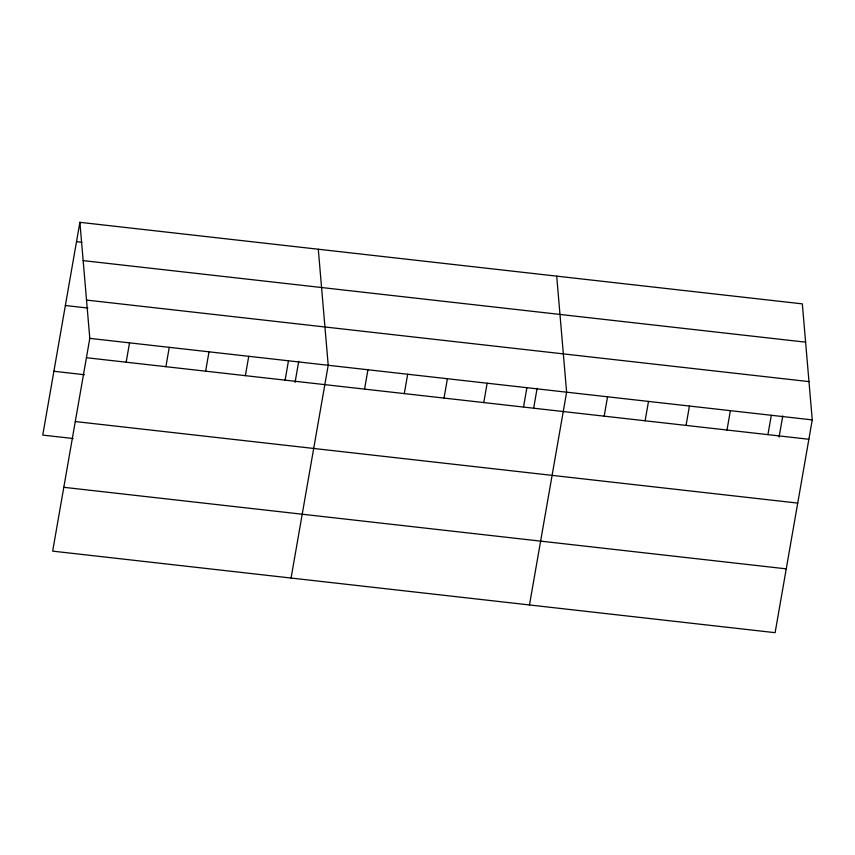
<?xml version="1.0" encoding="UTF-8"?>
<svg xmlns="http://www.w3.org/2000/svg" width="855" height="855" viewBox="0 0 855 855"><rect width="100%" height="100%" fill="white"/><g stroke="black" fill="none" stroke-linecap="round" stroke-linejoin="round"><path stroke-width="1.28" d="M79.889 222.321L89.796 338.366L52.668 551.133L775.111 632.679L812.25 419.901L802.332 303.867L79.889 222.321L42.75 435.099L73.209 438.53M126.155 362.21L129.533 342.855M165.891 366.688L169.269 347.333M205.628 371.177L209.005 351.822M245.364 375.666L248.741 356.3M285.1 380.144L288.477 360.789M295.05 382.399L298.726 361.355M291.074 578.044L328.213 365.277L318.295 249.233M364.561 389.111L367.939 369.755M404.297 393.599L407.675 374.244M444.034 398.088L447.411 378.722M483.77 402.566L487.147 383.211M523.506 407.055L526.883 387.7M533.691 407.985L537.132 388.255M529.48 604.955L566.619 392.178L556.701 276.144M604.175 416.161L607.552 396.805M645.119 420.778L648.496 401.423M686.052 425.405L689.429 406.04M726.996 430.022L730.373 410.667M767.929 434.639L771.306 415.284M779.097 437.023L782.763 415.979M76.501 241.676L81.802 242.275M83.159 260.615L805.602 342.16M86.526 300.073L808.98 381.608M65.365 305.513L87.883 308.046M89.796 338.366L812.25 419.901M86.419 357.721L808.873 439.267M53.886 371.273L84.356 374.704M75.283 421.547L797.736 503.093M63.804 487.307L786.258 568.853"/></g></svg>
